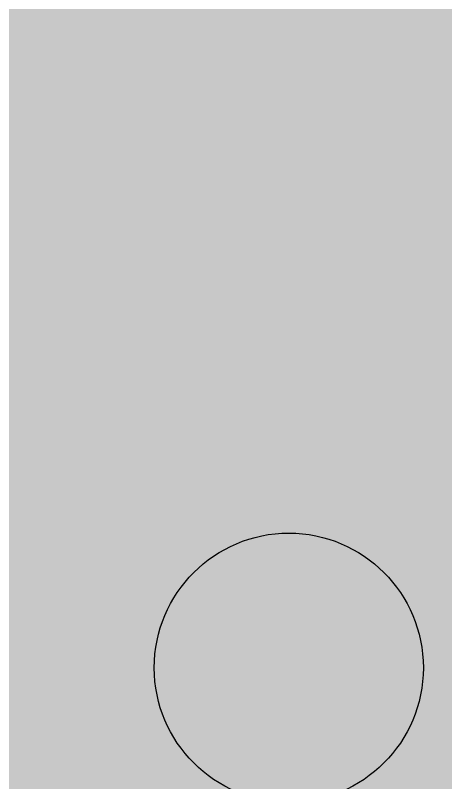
# Model space of a CAD drawing. Header units: inches. Extents: x -0.16 to 1.73, y -0.16 to 1.34.
# Drawn here: x 0.66947 to 0.67703, y 0.10073 to 0.11419 of the extents above; entities that cross this region are included whole.
import ezdxf

# ---------------------------------------------------------------- set-up
doc = ezdxf.new("R2010")
doc.units = ezdxf.units.IN
doc.header["$MEASUREMENT"] = 0
for name, color, linetype in [('Bottom Layer', 5, 'Continuous'), ('Mechanical 15', 56, 'Continuous'), ('Mechanical 6', 56, 'Continuous'), ('Top Layer', 1, 'Continuous'), ('Top Paste', 8, 'Continuous'), ('Top Solder', 216, 'Continuous')]:
    doc.layers.add(name, color=color, linetype=linetype)

# ---------------------------------------------------------------- blocks, each defined once
blk = doc.blocks.new('SOT_23_5_L3_0_W1_7_P0_95_LS2_8_BR_16')
at = {"layer": 'Top Layer'}
blk.add_hatch(color=1, dxfattribs=at).paths.add_polyline_path([(0.029531, -0.025589), (0.072839, -0.025589), (0.072839, -0.049211), (0.029531, -0.049211)])
at = {"layer": 'Top Paste'}
blk.add_hatch(color=8, dxfattribs=at).paths.add_polyline_path([(0.029531, -0.025589), (0.072839, -0.025589), (0.072839, -0.049211), (0.029531, -0.049211)])
at = {"layer": 'Top Solder'}
blk.add_hatch(color=216, dxfattribs=at).paths.add_polyline_path([(0.025531, -0.021589), (0.076839, -0.021589), (0.076839, -0.053211), (0.025531, -0.053211)])
at = {"layer": 'Mechanical 15'}
blk.add_line((0.057476, -0.05709), (0.057476, -0.05709), dxfattribs=at)
at = {"layer": 'Mechanical 15', "extrusion": (0, 0, -1)}
for start, end in [(0, 180), (180, 0)]:
    blk.add_arc((-0.055115, -0.05709), 0.002361, start, end, dxfattribs=at)
at = {"layer": 'Mechanical 6'}
for points in [[(0.062875, -0.04, 0.015748, 0.015748, 1), (0.047135, -0.04, 0.015748, 0.015748, 1)], [(0.043198, -0.04, 0.007874, 0.007874, 1), (0.051072, -0.04, 0.007874, 0.007874, 1)], [(0.058938, -0.04, 0.007874, 0.007874, 1), (0.066812, -0.04, 0.007874, 0.007874, 1)]]:
    blk.add_lwpolyline(points, format="xyseb", close=True, dxfattribs=at)

msp = doc.modelspace()

# ---------------------------------------------------------------- linework, layer by layer
at = {"layer": 'Bottom Layer'}
msp.add_lwpolyline([(0.6863, -0.026565, 0.031496, 0.031496, 0), (0.6863, 0.200218, 0.031496, 0.031496, 0)], format="xyseb", dxfattribs=at)
at = {"layer": 'Top Layer'}
for points in [[(0.633829, 0.123125, 0.031496, 0.031496, 0), (0.669654, 0.123125, 0.031496, 0.031496, 0)], [(0.677695, 0.03849, 0.031496, 0.031496, 0), (0.677695, 0.121747, 0.031496, 0.031496, 0)], [(0.669654, 0.123125, 0.025, 0.025, 0), (0.670343, 0.122436, 0.025, 0.025, 0)], [(0.676317, 0.123125, 0.025, 0.025, 0), (0.677695, 0.121747, 0.025, 0.025, 0)]]:
    msp.add_lwpolyline(points, format="xyseb", dxfattribs=at)
for points in [[(0.66178, 0.123125, 0.015748, 0.015748, 1), (0.677528, 0.123125, 0.015748, 0.015748, 1)], [(0.669821, 0.121747, 0.015748, 0.015748, 1), (0.685569, 0.121747, 0.015748, 0.015748, 1)], [(0.663404, 0.123125, 0.0125, 0.0125, 1), (0.675904, 0.123125, 0.0125, 0.0125, 1)], [(0.670067, 0.123125, 0.0125, 0.0125, 1), (0.682567, 0.123125, 0.0125, 0.0125, 1)], [(0.664093, 0.122436, 0.0125, 0.0125, 1), (0.676593, 0.122436, 0.0125, 0.0125, 1)], [(0.671445, 0.121747, 0.0125, 0.0125, 1), (0.683945, 0.121747, 0.0125, 0.0125, 1)]]:
    msp.add_lwpolyline(points, format="xyseb", close=True, dxfattribs=at)

# ---------------------------------------------------------------- block references
msp.add_blockref('SOT_23_5_L3_0_W1_7_P0_95_LS2_8_BR_16', (0.619158, 0.159836))

doc.saveas('drawing.dxf')
